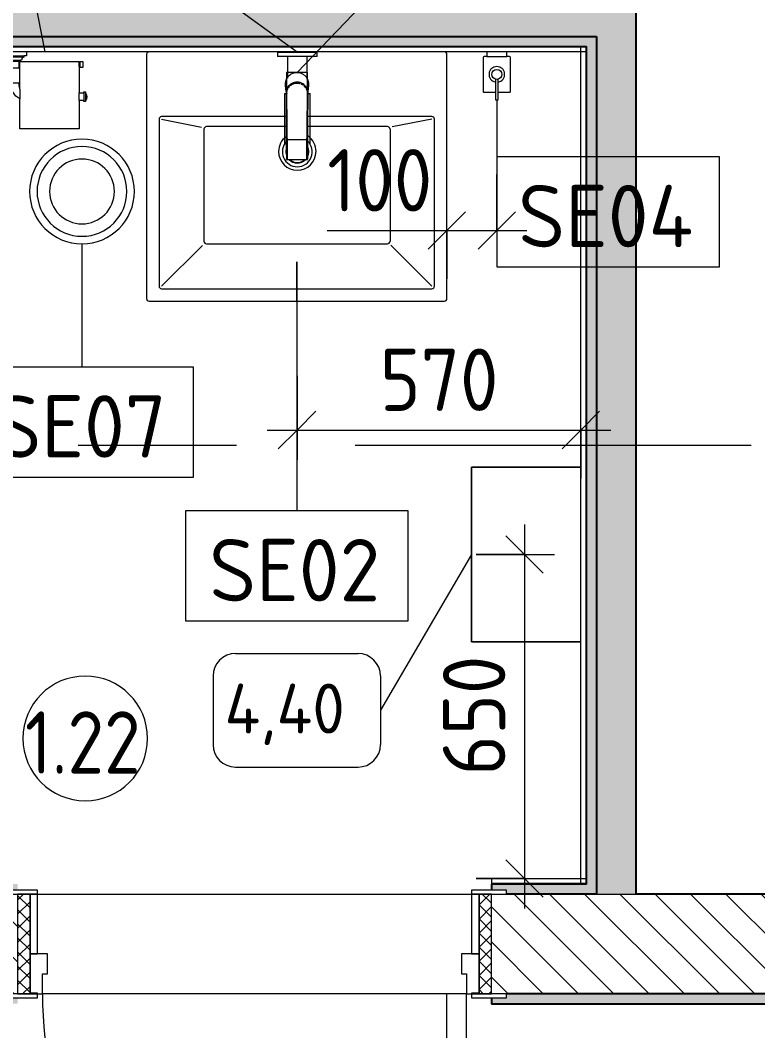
# Model space of a CAD drawing. Header units: millimetres. Extents: x 3991 to 282775, y -8553 to 29560.
# Drawn here: x 110887 to 112366, y 10826 to 12852 of the extents above; entities that cross this region are included whole.
import ezdxf

# ---------------------------------------------------------------- set-up
doc = ezdxf.new("R2010")
doc.units = ezdxf.units.MM
doc.linetypes.add('Осевая', pattern=[1587.5, 317.5, -238.125, 793.75, -238.125])
for name, color, linetype, lineweight, true_color in [('0-1', 7, 'Continuous', 9, 0x4994b4), ('A-DETL-GENF-1', 7, 'Continuous', 9, 0x4994b4), ('A-GENM-1', 7, 'Continuous', 9, 0x4994b4), ('A-WALL-1', 7, 'Continuous', 25, 0x3c3c3c), ('A-WALL-FNSH-1', 7, 'Continuous', 15, 0x3c3c3c), ('P-SANR-FIXT-1', 7, 'Continuous', 15, 0x4994b4)]:
    doc.layers.add(name, color=color, linetype=linetype, lineweight=lineweight, true_color=true_color)
for name, color, linetype, lineweight in [('A-ANNO-DIMS', 7, 'Continuous', 9), ('A-ANNO-DIMS-50', 7, 'Continuous', 9), ('A-AREA-IDEN', 7, 'Continuous', 9), ('A-DOOR', 7, 'Continuous', 9), ('A-DOOR-1', 7, 'Continuous', 15), ('A-DOOR-FRAM', 7, 'Continuous', 15), ('A-DOOR-FRAM-1', 7, 'Continuous', 9), ('A-WALL', 7, 'Continuous', 9), ('I-FURN', 7, 'Continuous', 9), ('I-FURN-IDEN', 7, 'Continuous', 9), ('I-WALL', 7, 'Continuous', 9), ('P-SANR-FIXT-IDEN', 7, 'Continuous', 9), ('Оси-2', 7, 'Осевая', 9)]:
    doc.layers.add(name, color=color, linetype=linetype, lineweight=lineweight)
doc.styles.add('GOST Common', font='GOST_Common.ttf', dxfattribs={"height": 100})
doc.styles.add('GOST Common_1', font='GOST_Common.ttf', dxfattribs={"height": 125})
doc.styles.add('GOST Common_2', font='GOST_Common.ttf', dxfattribs={"width": 0.9, "height": 125})
doc.styles.add('ISOCPEUR', font='isocpeur.ttf', dxfattribs={"width": 0.9, "height": 125})
doc.dimstyles.new('ISO-2_5_0_9К_БОЛЬШОЙ', dxfattribs={"dimscale": 304.8, "dimtxt": 124.497647, "dimasz": 0.246063, "dimexe": 0.19685, "dimexo": 0.492126, "dimgap": 0, "dimtad": 1, "dimdec": 0, "dimrnd": 10, "dimzin": 0, "dimdsep": 46, "dimtxsty": 'ISOCPEUR', "dimblk1": 'OBLIQUE', "dimblk2": 'OBLIQUE', "dimsah": 1, "dimcen": 0.09, "dimdle": 0.19685, "dimazin": 0, "dimtfac": 1, "dimtdec": 4, "dimtix": 1, "dimtmove": 0, "dimatfit": 3, "dimfxl": 1, "dimtvp": 1, "dimtolj": 1, "dimtzin": 0, "dimarcsym": 2})
doc.dimstyles.new('ISO-2_5_0_9К_БОЛЬШОЙ_2', dxfattribs={"dimscale": 304.8, "dimtxt": 124.497647, "dimasz": 0.246063, "dimexe": 0.19685, "dimexo": 0.492126, "dimgap": 0, "dimtad": 1, "dimdec": 0, "dimrnd": 10, "dimzin": 0, "dimdsep": 46, "dimtxsty": 'ISOCPEUR', "dimblk1": 'OBLIQUE', "dimblk2": 'OBLIQUE', "dimsah": 1, "dimcen": 0.09, "dimdle": 0.19685, "dimazin": 0, "dimtfac": 1, "dimtdec": 4, "dimtix": 1, "dimtmove": 1, "dimatfit": 3, "dimfxl": 1, "dimtvp": 1, "dimtolj": 1, "dimtzin": 0, "dimarcsym": 2})
pattern_1 = [(135, (38902.026, 0), (-37.717076, -37.717076), [53.34, -8.89, 1.778, -8.89]), (135, (38902.026, 37.694), (-37.717076, -37.717076), []), (50, (38902.026, 0), (63.763904, -5.57885), [6.667, -73.342]), (355, (38902.026, 0), (-12.334876, 66.869514), [5.334, -58.674]), (100.451, (38907.34, -0.465), (51.43036, 61.29098), [5.667, -62.332]), (46.184, (38902.03, 17.78), (94.87722, -14.71484), [10.001, -110.014]), (96.636, (38909.93, 16.55), (83.09115, 86.5993), [8.5, -93.497]), (351.184, (38902.03, 17.78), (83.09204, 86.59928), [8.001, -88.011]), (21, (38910.916, 13.335), (53.064487, -35.792726), [6.667, -73.342]), (326, (38910.916, 13.335), (21.63066, 64.46546), [5.334, -58.674]), (71.451, (38915.34, 10.35), (74.69646, 28.672367), [5.667, -62.332]), (37.5, (38902.026, 0), (1.080413, 29.594271), [1.676, -56.286, 1.676, -57.887, -58.896]), (37.5, (38902.026, 0), (1.080413, 29.594271), [-117.526, 1.676, -57.22]), (7.5, (38902.026, 0), (23.386368, 35.063507), [1.676, -32.283, 1.676, -54.953, -22.447]), (7.5, (38902.026, 0), (23.386368, 35.063507), [-90.589, 1.676, -20.771]), (327.5, (38882.201, 0), (47.456567, -2.005468), [1.676, -20.549, 1.676, -67.666, -92.011]), (327.5, (38882.201, 0), (47.456567, -2.005468), [-91.567, 1.676, -90.335]), (317.5, (38873.31, 0), (51.844948, 8.89904), [1.676, -27.216, 1.676, -44.374, -65.341]), (317.5, (38873.31, 0), (51.844948, 8.89904), [-74.943, 1.676, -63.665])]
pattern_2 = [(0, (38902.026, 0), (60.96, 15.24), [5.029, -40.691, 5.029, -40.691, -243.84]), (0, (38902.026, 0), (60.96, 15.24), [-91.44, 5.029, -86.411, 5.029, -40.691, -106.68]), (0, (38902.026, 0), (60.96, 15.24), [-228.6, 5.029, -25.451, 5.029, -71.171]), (120, (38924.886, 7.62), (-43.6782272, 45.1729086), [5.029, -40.691, 5.029, -40.691, -243.84]), (120, (38924.886, 7.62), (-43.6782272, 45.1729086), [-91.44, 5.029, -86.411, 5.029, -40.691, -106.68]), (120, (38924.886, 7.62), (-43.6782272, 45.1729086), [-228.6, 5.029, -25.451, 5.029, -71.171]), (240, (38932.506, 38.1), (-17.2817728, -60.4129086), [5.029, -40.691, 5.029, -40.691, -243.84]), (240, (38932.506, 38.1), (-17.2817728, -60.4129086), [-91.44, 5.029, -86.411, 5.029, -40.691, -106.68]), (240, (38932.506, 38.1), (-17.2817728, -60.4129086), [-228.6, 5.029, -25.451, 5.029, -71.171])]

# ---------------------------------------------------------------- blocks, each defined once
blk = doc.blocks.new('110_Дверь_СКБ_1Ст_Внутренняя1 - Д-17д _Д-9_ 950x2100h_ПУИ_ С_У персонала-24300662-Фрагмент 1_9')
at = {"layer": 'A-DOOR'}
h = blk.add_hatch(dxfattribs=at)
h.set_pattern_fill('FP_54', color=256, style=0, pattern_type=2)
h.set_pattern_definition([(135, (1826.41, 164.685), (-14.14214, -14.14214), []), (225, (1826.41, 164.685), (14.14214, -14.14214), [])])
h.paths.add_polyline_path([(487.5, 100), (462.5, 100), (462.5, -100), (487.5, -100), (487.5, -58.8)])
at = {"layer": 'A-DOOR-FRAM-1'}
h = blk.add_hatch(dxfattribs=at)
h.set_pattern_fill('FP_55', color=256, style=0, pattern_type=2)
h.set_pattern_definition([(45, (-296.384, 164.685), (-14.1421, 14.1421), []), (135, (-296.384, 164.685), (-14.1421, -14.1421), [])])
h.paths.add_polyline_path([(-437.5, 100), (-462.5, 100), (-462.5, -100), (-437.5, -100), (-437.5, -58.8)])
at = {"layer": 'A-DOOR'}
blk.add_arc((-412.5, 100), 850, 360, 47.3653, dxfattribs=at)
at = {"layer": 'A-DOOR-1'}
for p, q in [((-412.5, 724.2), (-412.5, 100)), ((-372.5, 100), (-372.5, 724.2)), ((-412.5, 100), (-372.5, 100))]:
    blk.add_line(p, q, dxfattribs=at)
at = {"layer": 'A-DOOR-FRAM'}
for p, q in [((-422.5, 108), (-492.5, 108)), ((-492.5, 108), (-492.5, 100)), ((-422.5, 100), (-422.5, 108)), ((517.5, 108), (447.5, 108)), ((447.5, 108), (447.5, 100)), ((517.5, 100), (517.5, 108)), ((-492.5, 100), (-422.5, 100)), ((-437.5, 100), (-462.5, 100)), ((-462.5, 100), (-462.5, -100)), ((-412.5, 100), (-437.5, 100)), ((-437.5, 100), (-437.5, 20)), ((-437.5, -100), (-437.5, 100)), ((-422.5, 100), (-437.5, 100)), ((-437.5, 100), (-437.5, 99)), ((-437.5, 99), (-422.5, 99)), ((-422.5, 99), (-422.5, 100)), ((-412.5, 60), (-412.5, 100)), ((437.5, 100), (437.5, 60)), ((462.5, 100), (437.5, 100)), ((462.5, 100), (447.5, 100)), ((447.5, 100), (447.5, 99)), ((447.5, 100), (517.5, 100)), ((447.5, 99), (462.5, 99)), ((462.5, 20), (462.5, 100)), ((487.5, 100), (462.5, 100)), ((462.5, 100), (462.5, -100)), ((462.5, 99), (462.5, 100)), ((487.5, -100), (487.5, 100)), ((-402.5, 60), (-412.5, 60)), ((-402.5, 20), (-402.5, 60)), ((437.5, 60), (427.5, 60)), ((427.5, 60), (427.5, 20)), ((-437.5, 20), (-402.5, 20)), ((-422.5, 20), (-437.5, 20)), ((-437.5, 20), (-437.5, -100)), ((-422.5, -100), (-422.5, 20)), ((427.5, 20), (462.5, 20)), ((462.5, 20), (447.5, 20)), ((447.5, 20), (447.5, -100)), ((462.5, -100), (462.5, 20)), ((-422.5, -100), (-492.5, -100)), ((-492.5, -100), (-492.5, -108)), ((-462.5, -100), (-437.5, -100)), ((-437.5, -100), (-422.5, -100)), ((-422.5, -108), (-422.5, -100)), ((447.5, -100), (462.5, -100)), ((517.5, -100), (447.5, -100)), ((447.5, -100), (447.5, -108)), ((462.5, -100), (487.5, -100)), ((517.5, -108), (517.5, -100)), ((-492.5, -108), (-422.5, -108)), ((447.5, -108), (517.5, -108))]:
    blk.add_line(p, q, dxfattribs=at)
blk = doc.blocks.new('мусорная корзина - Round_ Metal-30590745-Фрагмент 1_9')
at = {"layer": 'P-SANR-FIXT-1'}
for radius, start, end in [(105, 0, 180), (90, 360, 180), (65, 0, 180), (105, 180, 360), (90, 180, 360), (65, 180, 360)]:
    blk.add_arc((0, 0), radius, start, end, dxfattribs=at)
blk = doc.blocks.new('сифон - Для раковины-V89-Фрагмент 1_9')
at = {"layer": 'P-SANR-FIXT-1'}
for p, q in [((116.7, 26), (15, 26)), ((116.7, 26), (116.7, 22.5)), ((200, 40), (191.1, 40)), ((191.1, -40), (191.1, 40)), ((200, 40), (200, -40)), ((127.1, 20), (126.2, 20)), ((191.1, 20), (147.8, 20)), ((122.2, -20), (122.9, -20)), ((145.8, -20), (191.1, -20)), ((15, -26), (116.7, -26)), ((116.7, -21.3), (116.7, -26)), ((191.1, -40), (200, -40))]:
    blk.add_line(p, q, dxfattribs=at)
for radius, start, end in [(30, 46.0777, 180), (22.5, 100.3246, 111.0164), (21.5, 101.7897, 108), (21.5, 81.6166, 90.6528), (21.5, 72, 75.9978), (22.5, 67.2152, 71.5917), (30, 42.9598, 45), (30, 180, 316.8879), (22.5, 134.338, 180), (22.5, 180, 224.5753), (21.5, 136.6301, 180), (21.5, 180, 223.4006), (21.5, 247.6878, 288), (21.5, 289.2478, 293.8296), (22.5, 293.3521, 297.2396), (30, 317.2925, 319.7584), (22.5, 244.2771, 292.5042)]:
    blk.add_arc((0, 0), radius, start, end, dxfattribs=at)
blk = doc.blocks.new('раковина - 400 x 500mm-V90-Фрагмент 1_9')
at = {"layer": 'P-SANR-FIXT-1'}
for p, q in [((-249.5, -5), (-249.5, -495)), ((352.5, -495), (352.5, -5)), ((-224.5, -135), (-224.5, -470)), ((30.8, -130), (-219.5, -130)), ((-219.5, -135), (-139.5, -151)), ((322.5, -130), (73.2, -130)), ((322.5, -135), (242.8, -150.5)), ((327.5, -470), (327.5, -135)), ((-134.5, -155), (-134.5, -380)), ((-126, -150), (-129.5, -150)), ((30.9, -150), (-126, -150)), ((233.5, -150), (73.1, -150)), ((238.5, -155), (238.5, -380)), ((-129.5, -385), (233.5, -385)), ((-219.5, -470), (-137.6, -388.1)), ((322.5, -470), (240.2, -387.7)), ((-219.5, -475), (322.5, -475)), ((-244.5, -500), (347.5, -500))]:
    blk.add_line(p, q, dxfattribs=at)
for centre, radius, start, end in [((-244.5, -5), 5, 90, 180), ((347.5, -5), 5, 0, 90), ((-219.5, -135), 5, 90, 180), ((322.5, -135), 5, 0, 90), ((-129.5, -155), 5, 90, 180), ((233.5, -155), 5, 0, 90), ((52.6, -199.9), 37.5, 127.1031, 180), ((52.6, -199.9), 37.5, 125.7287, 126.8694), ((52.6, -199.9), 37.5, 55.0834, 56.2324), ((52.6, -199.9), 37.5, 360, 54.8587), ((52.6, -199.9), 37.5, 180, 360), ((52.6, -199.9), 23, 169.5569, 180), ((52.6, -199.9), 23, 180, 190.8411), ((52.6, -199.9), 23, 161.666, 168.2762), ((52.6, -199.9), 23, 18.5024, 24.6431), ((52.6, -199.9), 23, 341.495, 360), ((52.6, -199.9), 23, 360, 17.2217), ((52.6, -199.9), 23, 191.9582, 195.6491), ((52.6, -199.9), 23, 196.0832, 198.7055), ((52.6, -199.9), 23, 225, 315), ((52.6, -199.9), 23, 337.0288, 341.1277), ((-129.5, -380), 5, 180, 270), ((233.5, -380), 5, 270, 360), ((-219.5, -470), 5, 180, 270), ((322.5, -470), 5, 270, 0), ((-244.5, -495), 5, 180, 270), ((347.5, -495), 5, 270, 0)]:
    blk.add_arc(centre, radius, start, end, dxfattribs=at)
blk = doc.blocks.new('смеситель для раковины - Default-V91-Фрагмент 1_9')
at = {"layer": '0-1'}
for p, q in [((19.7, 151.6), (-19.8, 151.6)), ((-20.3, 110), (-20.4, 97.4)), ((19.8, 111.8), (-19.8, 111.8)), ((20.4, 97.4), (20.3, 110)), ((-22.8, 3), (-21.8, 15.6)), ((-18.9, 7.6), (-19.6, 9.7)), ((21.8, 15.6), (22.8, 3))]:
    blk.add_line(p, q, dxfattribs=at)
at = {"layer": '0-1', "flags": 128}
for points in [[(-20.7, 150.6), (-20.7, 150.2), (-20.7, 149.2), (-20.7, 148.3), (-20.7, 146.9), (-20.7, 145.4), (-20.8, 134.7), (-21.1, 63.6), (-21.1, 93.2)], [(19.7, 151.6), (20, 151.6), (20.2, 151.6), (20.5, 151.4), (20.6, 151.2), (20.7, 151.1), (20.8, 150.9), (20.8, 150.6)], [(21, 16.8), (21.2, 25.7), (21, 77.4), (21, 111.4)], [(-21.8, 15.6), (-21.6, 25.5), (-21.4, 39.3), (-21.2, 64), (-21.1, 88)], [(-21.1, 22.2), (-21.1, 24.2), (-21.1, 63.3), (-21.1, 93.2)], [(-20, 10.8), (-20.8, 13.2), (-20.9, 15.4)], [(12.1, -0.1), (16.4, 3.8), (19.5, 8.8), (21, 14.5), (21, 16)]]:
    blk.add_lwpolyline(points, dxfattribs=at)
at = {"layer": 'P-SANR-FIXT-1'}
for p, q in [((21, 151.6), (-21, 151.6)), ((-21, 151.6), (-21, -23)), ((-19.7, 144), (-19.8, 111.8)), ((19.8, 111.8), (19.7, 144)), ((19.9, 143.1), (19.9, 140.7)), ((21, -23), (21, 151.6)), ((19.9, 136.7), (19.9, 133.6)), ((19.9, 131), (19.9, 126.5)), ((20, 115.7), (20, 113.5)), ((20, 111.3), (20, 108.6)), ((-22.9, 0.3), (-22.9, 0.9)), ((22.5, 5), (22.9, 0.9)), ((22.9, 0.9), (22.9, 0.3)), ((-21, -23), (21, -23))]:
    blk.add_line(p, q, dxfattribs=at)
at = {"layer": 'P-SANR-FIXT-1', "flags": 128}
for points in [[(-21.1, 16.9), (-21.1, 42.2), (-21, 67.6), (-20.8, 118.3), (-20.7, 143.7), (-20.7, 149.4), (-20.8, 150.2), (-20.9, 145.3), (-20.9, 138.9), (-21.1, 88.1)], [(21.1, 88.1), (20.9, 138.9), (20.9, 145.3), (20.8, 150.2), (20.7, 149.4), (20.7, 143.7), (20.8, 118.3), (21, 67.6), (21.1, 42.2), (21.1, 16.9)], [(-19.9, 125.8), (-19.9, 133.8), (-19.9, 138.3)], [(20, 123.6), (20, 119.9), (20, 117.9)], [(-20, 109.4), (-20, 111), (-20, 119.8)], [(-15.8, 4), (-13.1, 1.6), (-12.1, 0.9)], [(12.1, 0.9), (13.1, 1.6), (15.8, 4)], [(22.9, 0.9), (22.7, 3.2), (22.5, 5.6), (22.3, 7.9), (22.1, 10.8), (21.8, 15.2)], [(-9.8, -0.4), (-6.1, -1.8), (-5.1, -2)], [(-2.7, -2.4), (-2.1, -2.5), (2.1, -2.5), (2.7, -2.4)], [(0.6, -3.9), (0.3, -3.9), (0.1, -3.9), (-0.1, -3.9), (-0.3, -3.9), (-0.6, -3.9)], [(5.1, -2), (6.1, -1.8), (9.8, -0.4)]]:
    blk.add_lwpolyline(points, dxfattribs=at)
at = {"layer": 'P-SANR-FIXT-1'}
for centre, major_axis, ratio, start_param, end_param in [((-19.8, 109.7), (-0.5, 0.002), 0.095846, 0.794229, 1.571164), ((19.8, 109.7), (0.5, 0.002), 0.095848, 4.711795, 5.488843), ((0, 17.2), (20.8, 0), 0.98634, 3.038054, 3.090126), ((0, 17.2), (20.8, 0), 0.98634, 3.29536, 3.441377), ((0, 17.2), (20.8, 0), 0.98634, 5.983401, 6.129418), ((0, 17.2), (20.8, 0), 0.98634, 0.051466, 0.103539), ((0, 17.2), (20.8, 0), 0.98634, 4.268583, 4.510817), ((0, 17.2), (18.5, 0), 0.986286, 4.671144, 4.753634), ((0, 17.2), (20.8, 0), 0.98634, 4.913948, 5.156189)]:
    blk.add_ellipse(centre, major_axis=major_axis, ratio=ratio, start_param=start_param, end_param=end_param, dxfattribs=at)
for points, knots in [([(-19.9, 147.4), (-19.9, 148), (-19.8, 149.3), (-19.8, 150.7), (-19.8, 151.5), (-19.8, 151.6), (-19.8, 151.6)], [0.1, 0.1, 0.1, 0.1, 0.2, 0.3, 0.4, 0.4725859, 0.4725859, 0.4725859, 0.4725859]), ([(-19.8, 151.6), (-19.7, 151.6), (-19.7, 151.6), (-19.7, 151.2), (-19.7, 150), (-19.7, 148.3), (-19.7, 146.2), (-19.7, 144.8), (-19.7, 144)], [0.4728347, 0.4728347, 0.4728347, 0.4728347, 0.5, 0.6, 0.7, 0.8, 0.9, 1, 1, 1, 1]), ([(19.7, 144), (19.7, 144.8), (19.7, 146.2), (19.7, 148.3), (19.7, 150), (19.7, 151.2), (19.7, 151.6), (19.7, 151.6), (19.7, 151.6)], [0, 0, 0, 0, 0.1, 0.2, 0.3, 0.4, 0.5, 0.5274121, 0.5274121, 0.5274121, 0.5274121]), ([(19.7, 151.6), (19.8, 151.6), (19.8, 151.5), (19.8, 150.7), (19.8, 149.3), (19.9, 148), (19.9, 147.4)], [0.5275209, 0.5275209, 0.5275209, 0.5275209, 0.6, 0.7, 0.8, 0.9, 0.9, 0.9, 0.9]), ([(-19.8, 111.8), (-19.8, 111.8), (-19.8, 111.7), (-19.8, 110.9), (-19.8, 110.1), (-19.8, 109.7)], [0.4695548, 0.4695548, 0.4695548, 0.4695548, 0.6, 0.8, 1, 1, 1, 1]), ([(19.8, 109.7), (19.8, 110.1), (19.8, 110.9), (19.8, 111.7), (19.8, 111.8), (19.8, 111.8)], [0, 0, 0, 0, 0.2, 0.4, 0.5304748, 0.5304748, 0.5304748, 0.5304748]), ([(-21.1, 88.1), (-21.1, 85.7), (-21.1, 82.2), (-21.1, 77.5), (-21.2, 73.9), (-21.2, 70.4), (-21.2, 66.8), (-21.2, 63.9), (-21.2, 61.5), (-21.2, 59.8), (-21.2, 58), (-21.2, 55.7), (-21.3, 52.8), (-21.3, 49.3), (-21.3, 46), (-21.3, 42.6), (-21.4, 39.4), (-21.4, 36.2), (-21.5, 32.2), (-21.5, 27.5), (-21.7, 20.9), (-21.8, 17.2), (-21.8, 15.2)], [0, 0, 0, 0, 0.083333, 0.125, 0.166667, 0.208333, 0.25, 0.291667, 0.3125, 0.333333, 0.354167, 0.375, 0.416667, 0.458333, 0.5, 0.541667, 0.583333, 0.625, 0.666667, 0.75, 0.833333, 1, 1, 1, 1]), ([(-20.4, 97.4), (-20.4, 91.1), (-20.5, 81.8), (-20.6, 69.7), (-20.6, 60), (-20.7, 52.6), (-20.8, 47.4), (-20.8, 45.2), (-20.8, 43.5), (-20.9, 41.8), (-20.9, 39.8), (-20.9, 37.7), (-20.9, 36.2), (-20.9, 35.4), (-21, 34.1), (-21, 32.6), (-21, 31), (-21, 29.7), (-21, 28.6), (-21, 27.7), (-21, 26.8), (-21.1, 25.6), (-21.1, 22.9), (-21.1, 20.4), (-21.1, 18.4)], [0, 0, 0, 0, 0.222222, 0.333333, 0.444444, 0.583333, 0.618056, 0.652778, 0.670139, 0.6875, 0.722222, 0.756944, 0.774306, 0.782986, 0.791667, 0.826389, 0.84375, 0.861111, 0.878472, 0.887153, 0.895833, 0.913194, 0.930556, 1, 1, 1, 1]), ([(21.1, 18.4), (21.1, 19.2), (21.1, 20.8), (21.1, 23.1), (21.1, 25), (21.1, 26.5), (21, 27.6), (21, 28.6), (21, 30), (21, 31.7), (21, 33.4), (21, 34.6), (20.9, 35.2), (20.9, 35.7), (20.9, 36.3), (20.9, 36.9), (20.9, 38.1), (20.9, 39.8), (20.9, 41.4), (20.8, 42.8), (20.8, 44.1), (20.8, 45.8), (20.8, 48.6), (20.7, 53.5), (20.6, 60.7), (20.6, 68.9), (20.5, 76.5), (20.5, 85.7), (20.4, 92.7), (20.4, 97.4)], [0, 0, 0, 0, 0.027778, 0.055556, 0.083333, 0.097222, 0.111111, 0.125, 0.138889, 0.166667, 0.194444, 0.208333, 0.215278, 0.222222, 0.229167, 0.236111, 0.25, 0.277778, 0.305556, 0.319444, 0.333333, 0.361111, 0.388889, 0.444444, 0.555556, 0.666667, 0.75, 0.833333, 1, 1, 1, 1]), ([(20.4, 88.2), (20.4, 88.1), (20.5, 88), (20.6, 87.8), (20.7, 87.5), (20.7, 87.4), (20.7, 87.3)], [0.19375, 0.19375, 0.19375, 0.19375, 0.25, 0.3, 0.35, 0.4, 0.4, 0.4, 0.4]), ([(21.8, 15.2), (21.8, 16.4), (21.7, 19.4), (21.6, 24.2), (21.5, 28.2), (21.5, 30.6), (21.5, 32.4), (21.4, 34.1), (21.4, 35.8), (21.4, 37.3), (21.4, 38.7), (21.4, 39.8), (21.4, 41), (21.3, 42.6), (21.3, 44.7), (21.3, 47.5), (21.3, 50.9), (21.2, 55.1), (21.2, 60), (21.2, 65.1), (21.2, 69.9), (21.2, 74.5), (21.1, 80.6), (21.1, 85.1), (21.1, 88.1)], [0, 0, 0, 0, 0.142857, 0.285714, 0.357143, 0.392857, 0.428571, 0.464286, 0.5, 0.535714, 0.553571, 0.571429, 0.589286, 0.607143, 0.642857, 0.678571, 0.714286, 0.75, 0.785714, 0.821429, 0.857143, 0.892857, 0.928571, 1, 1, 1, 1]), ([(-21.8, 15.2), (-21.9, 13.9), (-22, 12.1), (-22.1, 10.1), (-22.2, 8.7), (-22.3, 7.5), (-22.4, 6.6), (-22.5, 5.7), (-22.6, 4.8), (-22.7, 3.8), (-22.8, 2.5), (-22.9, 1.5), (-22.9, 0.9)], [0, 0, 0, 0, 0.166667, 0.25, 0.333333, 0.416667, 0.5, 0.583333, 0.666667, 0.75, 0.833333, 1, 1, 1, 1]), ([(22.9, 0.3), (22.9, -2.5), (22.3, -6.4), (20, -11.4), (17.7, -14.7), (14.9, -17.6), (11.6, -20), (7.9, -21.7), (4.5, -22.6), (1.5, -23), (-1.9, -23), (-6, -22.4), (-10, -20.8), (-12.8, -19.1), (-14.8, -17.5), (-16.7, -15.8), (-18.8, -13.3), (-21.9, -8.1), (-22.9, -3.2), (-22.9, 0.3)], [0, 0, 0, 0, 0.111111, 0.166667, 0.222222, 0.277778, 0.333333, 0.388889, 0.444444, 0.479167, 0.513889, 0.583333, 0.652778, 0.6875, 0.722222, 0.756944, 0.791667, 0.861111, 1, 1, 1, 1]), ([(-16.4, 3.7), (-16.6, 4.1), (-17.6, 5.3), (-18.7, 7.1), (-19.6, 9), (-20.1, 10.6), (-20.6, 12.1), (-21, 14.3), (-21.1, 15.9), (-21.1, 16.9)], [0.5566569, 0.5566569, 0.5566569, 0.5566569, 0.6, 0.7, 0.75, 0.8, 0.85, 0.9, 1, 1, 1, 1]), ([(-21.1, 16.4), (-21.1, 14.3), (-20.4, 11.1), (-18.7, 7.6), (-17.5, 5.8), (-16.4, 4.5), (-15.2, 3.2), (-13.9, 2.1), (-12.5, 1), (-10.9, 0.1), (-9.2, -0.7), (-6.9, -1.7), (-3.8, -2.5), (0, -2.8), (3.8, -2.5), (6.9, -1.7), (9, -0.9), (10.1, -0.3), (10.9, 0.1), (11.7, 0.5), (12.7, 1.2), (13.9, 2), (15, 3), (15.8, 3.8), (16.4, 4.5), (17, 5.2), (17.7, 6.2), (18.6, 7.6), (19.3, 9), (19.7, 9.9), (19.9, 10.5), (20, 10.9), (20.2, 11.2), (20.3, 11.7), (20.6, 12.6), (20.8, 13.8), (21, 15.1), (21.1, 16), (21.1, 16.4)], [0, 0, 0, 0, 0.111111, 0.166667, 0.194444, 0.222222, 0.25, 0.277778, 0.305556, 0.333333, 0.361111, 0.388889, 0.444444, 0.5, 0.555556, 0.611111, 0.638889, 0.652778, 0.666667, 0.680556, 0.694444, 0.722222, 0.75, 0.763889, 0.777778, 0.791667, 0.805556, 0.833333, 0.861111, 0.875, 0.881944, 0.888889, 0.895833, 0.902778, 0.916667, 0.944444, 0.972222, 1, 1, 1, 1]), ([(-20.8, 14.6), (-20.7, 14.1), (-20.6, 12.9), (-20.2, 11.6), (-20, 10.9)], [0, 0, 0, 0, 0.4, 1, 1, 1, 1]), ([(-18.3, 9.9), (-18.8, 10.8), (-20.1, 14), (-20.7, 17.5), (-20.7, 19.9)], [-0.157337, -0.157337, -0.157337, -0.157337, -0.1111111, 0, 0, 0, 0]), ([(-19.3, 9.3), (-19.1, 8.7), (-18.5, 7.4), (-17.6, 6.2), (-17.1, 5.5)], [0.2222222, 0.2222222, 0.2222222, 0.2222222, 0.4444444, 0.7777778, 0.7777778, 0.7777778, 0.7777778]), ([(-13.9, 4), (-14.7, 4.7), (-15.8, 6), (-16.9, 7.4), (-17.2, 8)], [-0.26859689, -0.26859689, -0.26859689, -0.26859689, -0.22222222, -0.18982564, -0.18982564, -0.18982564, -0.18982564]), ([(-10, -1.5), (-10.9, -1), (-12.8, 0.2), (-14.5, 1.7), (-15.3, 2.6), (-15.4, 2.7)], [0.3, 0.3, 0.3, 0.3, 0.4, 0.5, 0.5124698, 0.5124698, 0.5124698, 0.5124698]), ([(-7.8, 0), (-8.7, 0.4), (-10.3, 1.2), (-11.7, 2.2), (-12.3, 2.7)], [-0.37982072, -0.37982072, -0.37982072, -0.37982072, -0.33333333, -0.30027801, -0.30027801, -0.30027801, -0.30027801]), ([(17.3, 8), (16.9, 7.4), (15, 4.8), (10.7, 1.1), (3.8, -1.6), (-2, -1.6), (-5.1, -0.9), (-5.8, -0.7)], [-0.8101744, -0.8101744, -0.8101744, -0.8101744, -0.7777778, -0.6666667, -0.5555556, -0.4444444, -0.4109505, -0.4109505, -0.4109505, -0.4109505]), ([(20.9, 14), (20.9, 13.9), (20.7, 12.8), (20.2, 10.6), (19, 7.6), (16.7, 3.9), (12.9, 0), (8, -2.6), (4.7, -3.4), (3.5, -3.6)], [0.0919533, 0.0919533, 0.0919533, 0.0919533, 0.1, 0.2, 0.3, 0.4, 0.6, 0.8, 0.9091362, 0.9091362, 0.9091362, 0.9091362]), ([(17.1, 5.5), (17.5, 6), (18.6, 7.6), (19.5, 9.4), (19.9, 10.7)], [0.2222222, 0.2222222, 0.2222222, 0.2222222, 0.4444444, 0.9768048, 0.9768048, 0.9768048, 0.9768048]), ([(20.7, 19.9), (20.7, 17.5), (20.1, 14), (18.8, 10.8), (18.3, 9.9)], [-1, -1, -1, -1, -0.8888889, -0.8424724, -0.8424724, -0.8424724, -0.8424724]), ([(20.2, 11.7), (20.3, 12), (20.6, 12.9), (20.7, 13.9), (20.8, 14.6)], [0.2222222, 0.2222222, 0.2222222, 0.2222222, 0.4444444, 1, 1, 1, 1]), ([(-0.6, -3.9), (-1.6, -3.9), (-3.8, -3.7), (-6.8, -2.9), (-8.7, -2.1), (-9.5, -1.7)], [0, 0, 0, 0, 0.1, 0.2, 0.2837623, 0.2837623, 0.2837623, 0.2837623]), ([(-0.6, -3.9), (-0.6, -3.9), (-0.6, -3.7), (-0.6, -3.5), (-0.6, -3.3), (-0.6, -3.2)], [0, 0, 0, 0, 0.3636364, 0.5454545, 0.7272727, 0.7272727, 0.7272727, 0.7272727]), ([(0.6, -3.9), (0.6, -3.9), (0.6, -3.7), (0.6, -3.5), (0.6, -3.3), (0.6, -3.2)], [0, 0, 0, 0, 0.3636364, 0.5454545, 0.7272727, 0.7272727, 0.7272727, 0.7272727])]:
    blk.add_open_spline(points, degree=3, knots=knots, dxfattribs=at)
for points in [[(-19.8, 111.8), (-19.8, 111.8), (-19.8, 111.8), (-19.8, 111.8)], [(-19.8, 110), (-19.8, 110.3), (-19.8, 110.6), (-19.8, 110.9)], [(19.8, 111.8), (19.8, 111.8), (19.8, 111.8), (19.8, 111.8)], [(19.8, 110.9), (19.8, 110.6), (19.8, 110.3), (19.8, 110)], [(-20.5, 88.2), (-20.6, 88.2), (-20.7, 88.2), (-20.8, 88.2)], [(-22.9, 0.9), (-22.9, 2.2), (-22.8, 3.6), (-22.6, 4.9)], [(2.5, -3.8), (1.8, -3.9), (1.2, -3.9), (0.6, -3.9)]]:
    blk.add_open_spline(points, degree=3, dxfattribs=at)
blk = doc.blocks.new('TOY_Диспансер мыло - Дозатор Elegance new 11654 019001 хром-30593950-Фрагмент 1_9')
at = {"layer": 'A-GENM-1'}
for p, q in [((127.9, 101.6), (122.2, 101.6)), ((122.2, 101.6), (122.2, 86.7)), ((127.9, 86.7), (127.9, 101.6)), ((97.5, 84.7), (97.5, 17)), ((122.2, 86.7), (99.5, 86.7)), ((122.2, 86.7), (102.9, 86.7)), ((122.2, 87.7), (122.2, 60.3)), ((127.9, 60.3), (127.9, 87.7)), ((146.9, 86.7), (127.9, 86.7)), ((150.5, 86.7), (127.9, 86.7)), ((152.5, 17), (152.5, 84.7)), ((99.5, 15), (105, 15)), ((145, 15), (105, 15)), ((105, 15), (105, 5.5)), ((145, 5.5), (145, 15)), ((145, 15), (150.5, 15))]:
    blk.add_line(p, q, dxfattribs=at)
blk.add_circle((125, 50.7), 10, dxfattribs=at)
for centre, radius, start, end in [((99.5, 84.7), 2, 90, 180), ((150.5, 84.7), 2, 360, 90), ((125, 50.7), 15.7, 100.4353, 79.365), ((99.5, 17), 2, 180, 270), ((150.5, 17), 2, 270, 360)]:
    blk.add_arc(centre, radius, start, end, dxfattribs=at)
blk = doc.blocks.new('Sanitary_Toilet-Accessories_Gessi_Wall-mounted-paper-roll-holder-65449 - Chrome-30913797-Фрагмент 1_9')
at = {"layer": 'A-DETL-GENF-1'}
for p, q in [((71952.5, 12781), (71952.5, 12789)), ((71997.5, 12789), (71997.5, 12781)), ((71957.5, 12781), (71952.5, 12781)), ((71957.5, 12781), (71992.5, 12781)), ((71957.5, 12778.5), (71957.5, 12781)), ((71992.5, 12778.5), (71957.5, 12778.5)), ((71959.2, 12777.8), (71957.5, 12778.5)), ((71960.7, 12776.4), (71959.2, 12777.8)), ((71961.7, 12774.5), (71960.7, 12776.4)), ((71962, 12772.5), (71961.7, 12774.5)), ((71964, 12772.5), (71962, 12772.5)), ((71964, 12772.5), (71986, 12772.5)), ((71964, 12770), (71964, 12772.5)), ((71967.5, 12770), (71964, 12770)), ((71966, 12770), (71984.5, 12770)), ((71967.5, 12756.5), (71967.5, 12770)), ((71986, 12770), (71982.5, 12770)), ((71982.5, 12770), (71982.5, 12767.3)), ((71984.5, 12767.3), (71984.5, 12769.3)), ((71984.5, 12769.3), (72103.5, 12769.3)), ((71988, 12772.5), (71986, 12772.5)), ((71986, 12772.5), (71986, 12770)), ((71988.3, 12774.5), (71988, 12772.5)), ((71989.3, 12776.4), (71988.3, 12774.5)), ((71990.8, 12777.8), (71989.3, 12776.4)), ((71992.5, 12778.5), (71990.8, 12777.8)), ((71997.5, 12781), (71992.5, 12781)), ((71992.5, 12781), (71992.5, 12778.5)), ((72103.5, 12769.3), (72103.5, 12767.3)), ((72104.5, 12767.3), (72104.5, 12769.3)), ((72104.5, 12769.3), (72111, 12769.3)), ((72111, 12769.3), (72111, 12757.3)), ((71966, 12726.5), (71966, 12756.5)), ((71966, 12756.5), (71967.5, 12756.5)), ((71982.5, 12756.5), (71967.5, 12756.5)), ((71982.5, 12767.3), (71982.5, 12759.3)), ((71982.5, 12767.3), (71984.5, 12767.3)), ((71984.5, 12759.3), (71982.5, 12759.3)), ((71982.5, 12759.3), (71982.5, 12756.5)), ((71982.5, 12756.5), (71984, 12756.5)), ((71984, 12756.5), (71984, 12726.5)), ((71984.5, 12759.3), (71984.5, 12767.3)), ((71984.5, 12714.1), (71984.5, 12759.3)), ((72103.5, 12759.3), (72103.5, 12767.3)), ((72103.5, 12767.3), (72104.5, 12767.3)), ((72104.5, 12759.3), (72103.5, 12759.3)), ((72103.5, 12759.3), (72103.5, 12706.5)), ((72104.5, 12767.3), (72104.5, 12759.3)), ((72104.5, 12757.3), (72104.5, 12759.3)), ((72111, 12757.3), (72104.5, 12757.3)), ((71967.5, 12726.5), (71966, 12726.5)), ((71967.5, 12726.5), (71982.5, 12726.5)), ((71967.5, 12721), (71967.5, 12726.5)), ((71969.7, 12709.7), (71967.5, 12721)), ((71976.1, 12700.1), (71969.7, 12709.7)), ((71984, 12726.5), (71982.5, 12726.5)), ((71982.5, 12726.5), (71982.5, 12721)), ((71982.5, 12721), (71983.6, 12715.5)), ((71983.6, 12715.5), (71984.5, 12714.1)), ((71984.5, 12714.1), (71984.5, 12694.6)), ((72112.5, 12706.5), (72112.5, 12708.5)), ((72112.5, 12708.5), (72116, 12708.5)), ((72116, 12708.5), (72116, 12706.5)), ((71984.5, 12694.6), (71976.1, 12700.1)), ((71984.5, 12634.4), (71984.5, 12694.6)), ((72103.5, 12691.5), (72103.5, 12706.5)), ((72103.5, 12706.5), (72112.5, 12706.5)), ((72112.5, 12691.5), (72103.5, 12691.5)), ((72103.5, 12691.5), (72103.5, 12634.4)), ((72112.5, 12706.5), (72112.5, 12691.5)), ((72112.5, 12689.5), (72112.5, 12691.5)), ((72116, 12689.5), (72112.5, 12689.5)), ((72116, 12706.5), (72116, 12691.5)), ((72116, 12706.5), (72117.9, 12703)), ((72117.9, 12695), (72116, 12691.5)), ((72116, 12691.5), (72116, 12689.5)), ((72117.9, 12703), (72118.5, 12699)), ((72118.5, 12699), (72117.9, 12695)), ((71986.1, 12634.3), (71984.5, 12634.4)), ((72102.2, 12634.3), (71986.1, 12634.3)), ((72103.5, 12634.4), (72102.2, 12634.3))]:
    blk.add_line(p, q, dxfattribs=at)
blk = doc.blocks.new('Марка_Помещения - Номер-25198446-Фрагмент 1_9')
at = {"layer": 'A-AREA-IDEN'}
for start, end in [(360, 180), (180, 360)]:
    blk.add_arc((0, 0), 2.5, start, end, dxfattribs=at)
blk = doc.blocks.new('М_сантехническая_рамка1 - В рамке-30590747-Фрагмент 1_9')
at = {"layer": 'P-SANR-FIXT-IDEN'}
for p, q in [((4.293, 2.24), (-4.639, 2.24)), ((-4.639, 2.24), (-4.639, -2.178)), ((4.293, -2.178), (4.293, 2.24)), ((-4.639, -2.178), (4.293, -2.178))]:
    blk.add_line(p, q, dxfattribs=at)
blk = doc.blocks.new('Марка_Мебель - В прямоуг_Balcon_Марка-25523697-Фрагмент 1_9')
at = {"layer": 'I-FURN-IDEN'}
for p, q in [((-2.455, 2.278), (2.455, 2.278)), ((-3.355, 1.378), (-3.355, -1.384)), ((3.355, 1.378), (3.355, -1.378)), ((-2.461, -2.278), (2.455, -2.278))]:
    blk.add_line(p, q, dxfattribs=at)
for centre, radius, start, end in [((-2.455, 1.378), 0.9, 90, 180), ((2.455, 1.378), 0.9, 0, 90), ((-2.461, -1.384), 0.893, 180, 270), ((2.455, -1.378), 0.9, 270, 0)]:
    blk.add_arc(centre, radius, start, end, dxfattribs=at)
blk = doc.blocks.new('DIMBLOCK96-Фрагмент 1_9')
at = {"layer": 'A-ANNO-DIMS-50'}
for p, q in [((111897.8, 11841), (111897.8, 11071)), ((111800.8, 11781), (111957.8, 11781)), ((111897.8, 11781), (111800.8, 11781)), ((111800.8, 11131), (111957.8, 11131)), ((111897.8, 11131), (111800.8, 11131))]:
    blk.add_line(p, q, dxfattribs=at)
at = {"layer": 'A-ANNO-DIMS-50', "lineweight": 20}
for p, q in [((111897.8, 11781), (111860.3, 11818.5)), ((111897.8, 11781), (111935.3, 11743.5)), ((111897.8, 11131), (111860.3, 11168.5)), ((111897.8, 11131), (111935.3, 11093.5))]:
    blk.add_line(p, q, dxfattribs=at)
at = {"layer": 'A-ANNO-DIMS-50', "color": 0, "insert": (111734.5, 11337.5), "char_height": 125, "width": 284.429, "attachment_point": 1, "rotation": 90, "line_spacing_factor": 1.149209, "style": 'ISOCPEUR'}
blk.add_mtext('650', dxfattribs=at)
blk = doc.blocks.new('_Oblique')
at = {"color": 0, "linetype": 'ByBlock', "lineweight": -2}
blk.add_line((-0.5, -0.5), (0.5, 0.5), dxfattribs=at)
blk = doc.blocks.new('DIMBLOCK98-Фрагмент 1_9')
at = {"layer": 'A-ANNO-DIMS-50'}
for p, q in [((111442, 12139), (111442, 11970.6)), ((111442, 12030.6), (111442, 12139)), ((112011, 11933.6), (112011, 12090.6)), ((111382, 12030.6), (112071, 12030.6)), ((112011, 12030.6), (112011, 11933.6))]:
    blk.add_line(p, q, dxfattribs=at)
at = {"layer": 'A-ANNO-DIMS-50', "lineweight": 20}
for p, q in [((111442, 12030.6), (111479.5, 12068.1)), ((112011, 12030.6), (112048.5, 12068.1)), ((111442, 12030.6), (111404.5, 11993.1)), ((112011, 12030.6), (111973.5, 11993.1))]:
    blk.add_line(p, q, dxfattribs=at)
at = {"layer": 'A-ANNO-DIMS-50', "color": 0, "insert": (111608, 12193.9), "char_height": 125, "width": 284.429, "attachment_point": 1, "line_spacing_factor": 1.149209, "style": 'ISOCPEUR'}
blk.add_mtext('570', dxfattribs=at)
blk = doc.blocks.new('DIMBLOCK99-Фрагмент 1_9')
at = {"layer": 'A-ANNO-DIMS-50'}
for p, q in [((111842.5, 12542.9), (111842.5, 12370.6)), ((111842.5, 12430.6), (111842.5, 12542.9)), ((111742.5, 12333.6), (111742.5, 12490.6)), ((111502.6, 12430.6), (111768.1, 12430.6)), ((111682.5, 12430.6), (111902.5, 12430.6)), ((111742.5, 12430.6), (111742.5, 12333.6)), ((111768.1, 12430.6), (111792.5, 12430.6))]:
    blk.add_line(p, q, dxfattribs=at)
at = {"layer": 'A-ANNO-DIMS-50', "lineweight": 20}
for p, q in [((111742.5, 12430.6), (111780, 12468.1)), ((111842.5, 12430.6), (111880, 12468.1)), ((111742.5, 12430.6), (111705, 12393.1)), ((111842.5, 12430.6), (111805, 12393.1))]:
    blk.add_line(p, q, dxfattribs=at)
at = {"layer": 'A-ANNO-DIMS-50', "color": 0, "insert": (111502.6, 12593.9), "char_height": 125, "width": 258.572, "attachment_point": 1, "line_spacing_factor": 1.149209, "style": 'ISOCPEUR'}
blk.add_mtext('100', dxfattribs=at)

msp = doc.modelspace()

# ---------------------------------------------------------------- hatches: boundary and pattern name
at = {"layer": 'I-WALL'}
h = msp.add_hatch(dxfattribs=at)
h.set_pattern_fill('FP_15', color=256, style=0, pattern_type=2)
h.set_pattern_definition(pattern_1)
h.paths.add_polyline_path([(112042, 11100), (112122, 11100), (112122, 13400), (112042, 13400), (112042, 12178.4)])
h = msp.add_hatch(dxfattribs=at)
h.set_pattern_fill('FP_15', color=256, style=0, pattern_type=2)
h.set_pattern_definition(pattern_1)
h.paths.add_polyline_path([(112042, 12820), (112042, 12900), (109712, 12900), (109712, 12820), (111667.3, 12820)])
h = msp.add_hatch(dxfattribs=at)
h.set_pattern_fill('FP_13', color=256, style=0, pattern_type=2)
h.set_pattern_definition(pattern_2)
h.paths.add_polyline_path([(112042, 12800), (112042, 12820), (109732, 12820), (109732, 12800), (112022, 12800)])
h = msp.add_hatch(dxfattribs=at)
h.set_pattern_fill('FP_13', color=256, style=0, pattern_type=2)
h.set_pattern_definition(pattern_2)
h.paths.add_polyline_path([(112022, 11100), (112042, 11100), (112042, 12800), (112022, 12800), (112022, 11120)])
h = msp.add_hatch(dxfattribs=at)
h.set_pattern_fill('FP_13', color=256, style=0, pattern_type=2)
h.set_pattern_definition(pattern_2)
h.paths.add_polyline_path([(112022, 11100), (112022, 11120), (111831.8, 11120), (111831.8, 11108), (111861.8, 11108), (111861.8, 11100)])
h.paths.add_polyline_path([(110552.2, 11100), (110851.8, 11100.5), (110851.8, 11108), (110881.8, 11108), (110881.8, 11120), (109712, 11120), (109712, 11100)])
h = msp.add_hatch(dxfattribs=at)
h.set_pattern_fill('FP_12', color=256, style=0, pattern_type=2)
h.set_pattern_definition([(135, (38902.026, 0), (-35.35534, -35.35534), [])])
h.paths.add_polyline_path([(112522, 10900), (112522, 11100), (111831.8, 11100), (111831.8, 10900), (111861.8, 10900)])
h.paths.add_polyline_path([(110552.2, 10900), (110881.8, 10900), (110881.8, 11100), (108520.8, 11100), (108520.8, 10900), (108550.8, 10900)])
h.paths.add_polyline_path([(107570.8, 10900), (107570.8, 11100), (105662, 11100), (105662, 10900), (107540.8, 10900)])
h.paths.add_polyline_path([(105462, 10900), (105462, 11100), (101062, 11100), (101062, 10900), (103861.4, 10900)])
h = msp.add_hatch(dxfattribs=at)
h.set_pattern_fill('FP_13', color=256, style=0, pattern_type=2)
h.set_pattern_definition(pattern_2)
h.paths.add_polyline_path([(114372, 10880), (114372, 10900), (111861.8, 10899.8), (111861.8, 10892), (111831.8, 10892), (111831.8, 10880), (112782.5, 10880)])
h.paths.add_polyline_path([(110851.8, 10880), (110881.8, 10880), (110881.8, 10892), (110851.8, 10892), (110851.8, 10900), (108550.8, 10900), (108550.8, 10892), (108520.8, 10892), (108520.8, 10880), (110552.2, 10880)])
h.paths.add_polyline_path([(107540.8, 10880), (107570.8, 10880), (107570.8, 10892), (107540.8, 10892), (107540.8, 10900), (101062, 10900), (101062, 10880), (106091.7, 10880)])
h.paths.add_polyline_path([(100862, 10880), (100862, 10900), (100842, 10900), (100842, 10880)])

# ---------------------------------------------------------------- linework, layer by layer
at = {"layer": 'A-WALL'}
msp.add_line((112042, 11100), (112122, 11100), dxfattribs=at)
at = {"layer": 'A-WALL-1'}
for p, q in [((112122, 11100), (112122, 13400)), ((109712, 12820), (112042, 12820)), ((112042, 12820), (112042, 11100)), ((109732, 12800), (112022, 12800)), ((112022, 11120), (112022, 12800)), ((111831.8, 11120), (111831.8, 11108)), ((112022, 11120), (111831.8, 11120)), ((112042, 11100), (111861.8, 11100)), ((112442, 11100), (112122, 11100)), ((111831.8, 10892), (111831.8, 10880)), ((112942, 10900), (111861.8, 10900)), ((111831.8, 10880), (114372, 10880))]:
    msp.add_line(p, q, dxfattribs=at)
at = {"layer": 'A-WALL-FNSH-1'}
for p, q in [((109733, 12799), (112021, 12799)), ((112021, 12799), (112021, 11121)), ((112021, 11121), (111831.8, 11121)), ((111831.8, 11121), (111831.8, 11120)), ((111831.8, 10880), (111831.8, 10879)), ((111831.8, 10879), (114361.5, 10879))]:
    msp.add_line(p, q, dxfattribs=at)
at = {"layer": 'I-FURN'}
for p, q in [((111792, 11956), (111792, 11606)), ((112011, 11956), (111792, 11956)), ((111792, 11956), (112011, 11956)), ((111792, 11606), (111792, 11956)), ((111792, 11606), (112011, 11606)), ((112011, 11606), (111792, 11606))]:
    msp.add_line(p, q, dxfattribs=at)
at = {"layer": 'I-FURN-IDEN'}
msp.add_line((111792, 11781), (111609.2, 11468.5), dxfattribs=at)
at = {"layer": 'I-WALL'}
for p, q in [((112022, 12789), (109732, 12789)), ((112011, 11120), (112011, 12800)), ((111831.8, 11131), (112022, 11131)), ((111831.8, 11131), (111831.8, 11121)), ((110921.8, 11100), (111791.8, 11100)), ((111741.8, 10900), (110931.8, 10900))]:
    msp.add_line(p, q, dxfattribs=at)
at = {"layer": 'P-SANR-FIXT-IDEN'}
for p, q in [((110937.5, 12789), (110874.1, 13108.8)), ((111442.6, 12788.5), (111152.5, 12998.3)), ((111442, 12747.8), (111682.2, 12998.3)), ((111842.5, 12692.9), (111842.5, 12468.2)), ((111011, 12404), (111011, 12156.9)), ((111441.5, 12368.1), (111441.5, 11868.6)), ((111441.5, 12289), (111441.5, 12368.1))]:
    msp.add_line(p, q, dxfattribs=at)
at = {"layer": 'Оси-2'}
for p, q in [((99890.5, 12000), (115668.3, 12000)), ((99890.5, 11100), (115668.3, 11100))]:
    msp.add_line(p, q, dxfattribs=at)

# ---------------------------------------------------------------- block references
at = {"layer": 'A-AREA-IDEN', "xscale": 49.99999999999998, "yscale": 49.99999999999998, "zscale": 49.99999999999998}
msp.add_blockref('Марка_Помещения - Номер-25198446-Фрагмент 1_9', (111017.5, 11412.1), dxfattribs=at)
at = {"layer": 'A-DOOR', "rotation": 180}
msp.add_blockref('110_Дверь_СКБ_1Ст_Внутренняя1 - Д-17д _Д-9_ 950x2100h_ПУИ_ С_У персонала-24300662-Фрагмент 1_9', (111369.3, 11000), dxfattribs=at)
at = {"layer": 'I-FURN-IDEN', "xscale": 49.99999999999998, "yscale": 49.99999999999998, "zscale": 49.99999999999998}
msp.add_blockref('Марка_Мебель - В прямоуг_Balcon_Марка-25523697-Фрагмент 1_9', (111441.5, 11468.5), dxfattribs=at)
at = {"layer": 'P-SANR-FIXT-1'}
for name, p in [('Sanitary_Toilet-Accessories_Gessi_Wall-mounted-paper-roll-holder-65449 - Chrome-30913797-Фрагмент 1_9', (38902, 0)), ('раковина - 400 x 500mm-V90-Фрагмент 1_9', (111390, 12789)), ('мусорная корзина - Round_ Metal-30590745-Фрагмент 1_9', (111011, 12509))]:
    msp.add_blockref(name, p, dxfattribs=at)
for name, p, rotation in [('сифон - Для раковины-V89-Фрагмент 1_9', (111442.6, 12588.5), 89.9999999999993), ('TOY_Диспансер мыло - Дозатор Elegance new 11654 019001 хром-30593950-Фрагмент 1_9', (111967.5, 12794.5), 180), ('смеситель для раковины - Default-V91-Фрагмент 1_9', (111442, 12724.8), 180)]:
    msp.add_blockref(name, p, dxfattribs=dict(at, rotation=rotation))
at = {"layer": 'P-SANR-FIXT-IDEN', "xscale": 49.99999999999998, "yscale": 49.99999999999998, "zscale": 49.99999999999998}
for p in [(112074.4, 12466.7), (111019.7, 12044.9), (111450.1, 11756.6)]:
    msp.add_blockref('М_сантехническая_рамка1 - В рамке-30590747-Фрагмент 1_9', p, dxfattribs=at)

# ---------------------------------------------------------------- texts
at = {"layer": 'A-AREA-IDEN', "insert": (110896.6, 11466.4), "char_height": 125, "width": 303.038, "attachment_point": 1, "style": 'GOST Common_2'}
msp.add_mtext('1.22', dxfattribs=at)
at = {"layer": 'I-FURN-IDEN', "insert": (111296.7, 11522), "char_height": 100, "width": 332.7, "attachment_point": 1, "style": 'GOST Common'}
msp.add_mtext('4,40', dxfattribs=at)
at = {"layer": 'P-SANR-FIXT-IDEN', "char_height": 125, "attachment_point": 1, "style": 'GOST Common_1'}
for s, insert, width in [('SE04', (111885.2, 12522.1), 456.962), ('SE07', (110835.4, 12100.3), 444.937), ('SE02', (111265.9, 11812), 444.937)]:
    msp.add_mtext(s, dxfattribs=dict(at, insert=insert, width=width))

# ---------------------------------------------------------------- dimensions: what is measured, and where the dimension line sits
at = {"layer": 'A-ANNO-DIMS'}
dim = msp.add_linear_dim(base=(111842.5, 12430.6), p1=(111742.5, 12483.6), p2=(111842.5, 12692.9), dimstyle='ISO-2_5_0_9К_БОЛЬШОЙ_2', override={"dimpost": '<>', "dimfxl": 231.969579}, dxfattribs=at)
dim.commit()
dim.dimension.update_dxf_attribs({"geometry": 'DIMBLOCK99-Фрагмент 1_9', "text_midpoint": (111631.9, 12510.5), "dimtype": 160})
dim = msp.add_linear_dim(base=(112011, 12030.6), p1=(111442, 12289), p2=(112011, 12083.6), dimstyle='ISO-2_5_0_9К_БОЛЬШОЙ', override={"dimpost": '<>', "dimfxl": 604.93581}, dxfattribs=at)
dim.commit()
dim.dimension.update_dxf_attribs({"geometry": 'DIMBLOCK98-Фрагмент 1_9', "text_midpoint": (111726.5, 12093.1)})
dim = msp.add_linear_dim(base=(111897.8, 11131), p1=(111950.8, 11781), p2=(111950.8, 11131), angle=90, dimstyle='ISO-2_5_0_9К_БОЛЬШОЙ', override={"dimpost": '<>', "dimfxl": 650}, dxfattribs=at)
dim.commit()
dim.dimension.update_dxf_attribs({"geometry": 'DIMBLOCK96-Фрагмент 1_9', "text_midpoint": (111835.3, 11456)})

doc.saveas('drawing.dxf')
